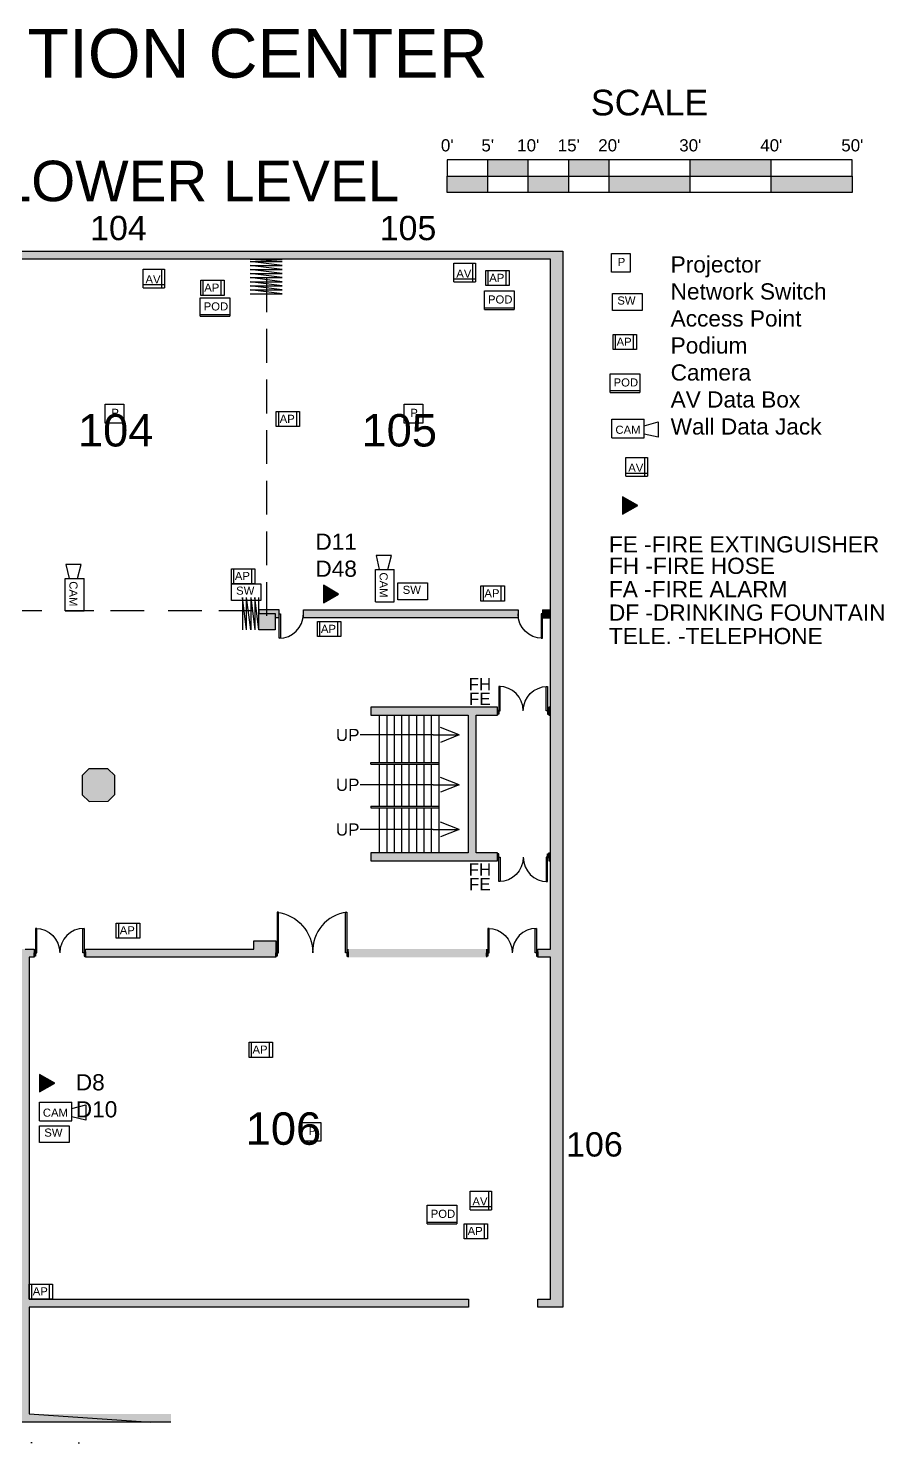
# Model space of a CAD drawing. Header units: inches. Extents: x 3279 to 6034, y 3049 to 5144.
# Drawn here: x 4767 to 6034, y 3049 to 5144 of the extents above; entities that cross this region are included whole.
import ezdxf
from ezdxf.enums import TextEntityAlignment as Align

# ---------------------------------------------------------------- set-up
doc = ezdxf.new("R2010")
doc.units = ezdxf.units.IN
doc.header["$LTSCALE"] = 100
doc.header["$MEASUREMENT"] = 0
doc.linetypes.add('DASHED', pattern=[0.75, 0.5, -0.25])
doc.layers.get('0').update_dxf_attribs({"linetype": 'CONTINUOUS'})
for name, color, linetype in [('ap_location', 50, 'CONTINUOUS'), ('av_location', 62, 'CONTINUOUS'), ('bldg_airwall', 53, 'DASHED'), ('bldg_airwall_storage', 53, 'CONTINUOUS'), ('bldg_doors', 9, 'CONTINUOUS'), ('bldg_fire', 240, 'CONTINUOUS'), ('bldg_ges', 94, 'CONTINUOUS'), ('bldg_stairs', 9, 'CONTINUOUS'), ('bldg_text', 94, 'CONTINUOUS'), ('bldg_title', 94, 'CONTINUOUS'), ('bldg_wallint', 9, 'CONTINUOUS'), ('bldg_wallintsol', 9, 'CONTINUOUS'), ('data_jack', 120, 'CONTINUOUS'), ('Key', 110, 'CONTINUOUS'), ('switch_location', 40, 'CONTINUOUS')]:
    doc.layers.add(name, color=color, linetype=linetype)
doc.styles.add('bldgtx18', font='arial.ttf', dxfattribs={"height": 18})
doc.styles.add('bldgtx24', font='arial.ttf', dxfattribs={"height": 24})
doc.styles.add('bldgtx36', font='arial.ttf', dxfattribs={"height": 36})
doc.styles.add('bldgtx38', font='arial.ttf', dxfattribs={"height": 38})
doc.styles.add('bldgtx48', font='arial.ttf', dxfattribs={"height": 48})
doc.styles.add('showtx60', font='arial.ttf', dxfattribs={"height": 60})

# ---------------------------------------------------------------- blocks, each defined once
blk = doc.blocks.new('ges_scale_ncp')
at = {"linetype": 'Continuous'}
for points in [[(-186.9, -67.8), (-246.9, -67.8), (-246.9, -91.8), (-186.9, -91.8)], [(-66.9, -67.8), (-126.9, -67.8), (-126.9, -91.8), (-66.9, -91.8)], [(173.1, -67.8), (53.1, -67.8), (53.1, -91.8), (173.1, -91.8)], [(-246.9, -91.8), (-306.9, -91.8), (-306.9, -115.8), (-246.9, -115.8)], [(-126.9, -91.8), (-186.9, -91.8), (-186.9, -115.8), (-126.9, -115.8)], [(53.1, -91.8), (-66.9, -91.8), (-66.9, -115.8), (53.1, -115.8)], [(293.1, -91.8), (173.1, -91.8), (173.1, -115.8), (293.1, -115.8)]]:
    blk.add_hatch(color=256, dxfattribs=at).paths.add_polyline_path(points)
for p, q in [((-306.9, -67.8), (-306.9, -91.8)), ((-246.9, -67.8), (-306.9, -67.8)), ((-246.9, -115.8), (-246.9, -67.8)), ((-186.9, -67.8), (-246.9, -67.8)), ((-186.9, -115.8), (-186.9, -67.8)), ((-126.9, -67.8), (-186.9, -67.8)), ((-126.9, -115.8), (-126.9, -67.8)), ((-66.9, -67.8), (-126.9, -67.8)), ((53.1, -67.8), (-66.9, -67.8)), ((-66.9, -115.8), (-66.9, -67.8)), ((53.1, -115.8), (53.1, -67.8)), ((173.1, -67.8), (53.1, -67.8)), ((293.1, -67.8), (173.1, -67.8)), ((173.1, -115.8), (173.1, -67.8)), ((293.1, -91.8), (293.1, -67.8)), ((-306.9, -91.8), (-246.9, -91.8)), ((-306.9, -115.8), (-306.9, -91.8)), ((-246.9, -91.8), (-186.9, -91.8)), ((-186.9, -91.8), (-126.9, -91.8)), ((-126.9, -91.8), (-66.9, -91.8)), ((-66.9, -91.8), (53.1, -91.8)), ((53.1, -91.8), (173.1, -91.8)), ((173.1, -91.8), (293.1, -91.8)), ((293.1, -91.8), (293.1, -115.8)), ((-246.9, -115.8), (-306.9, -115.8)), ((-186.9, -115.8), (-246.9, -115.8)), ((-126.9, -115.8), (-186.9, -115.8)), ((-66.9, -115.8), (-126.9, -115.8)), ((53.1, -115.8), (-66.9, -115.8)), ((173.1, -115.8), (53.1, -115.8)), ((293.1, -115.8), (173.1, -115.8))]:
    blk.add_line(p, q)
for s, height, style, p in [('SCALE', 38, 'bldgtx38', (-7.3, -1.8)), ("0'", 18, 'bldgtx18', (-306.9, -55.1)), ("5'", 18, 'bldgtx18', (-246.9, -55.1)), ("10'", 18, 'bldgtx18', (-186.9, -55.1)), ("15'", 18, 'bldgtx18', (-126.9, -55.1)), ("20'", 18, 'bldgtx18', (-66.9, -55.1)), ("30'", 18, 'bldgtx18', (53.1, -55.1)), ("40'", 18, 'bldgtx18', (173.1, -55.1)), ("50'", 18, 'bldgtx18', (293.1, -55.1))]:
    blk.add_text(s, height=height, dxfattribs=dict(style=style)).set_placement(p, align=Align.CENTER)
blk = doc.blocks.new('*U12')
at = {"layer": 'data_jack'}
h = blk.add_hatch(color=256, dxfattribs=at)
h.dxf.hatch_style = 1
h.paths.add_polyline_path([(-846.5, 294.3), (-846.5, 268.5), (-824.1, 281.4)])
h = blk.add_hatch(color=256, dxfattribs=at)
h.dxf.hatch_style = 1
h.paths.add_polyline_path([(-234.3, 310.6), (-234.3, 284.7), (-211.9, 297.6)])
h = blk.add_hatch(color=256, dxfattribs=at)
h.dxf.hatch_style = 1
h.paths.add_polyline_path([(144.9, 295.4), (144.9, 269.5), (167.3, 282.5)])
h = blk.add_hatch(color=256, dxfattribs=at)
h.dxf.hatch_style = 1
h.paths.add_polyline_path([(720.5, 292.1), (720.5, 266.3), (742.9, 279.2)])
h = blk.add_hatch(color=256, dxfattribs=at)
h.dxf.hatch_style = 1
h.paths.add_polyline_path([(300.2, -432.4), (300.2, -458.2), (322.6, -445.3)])
h = blk.add_hatch(color=256, dxfattribs=at)
h.dxf.hatch_style = 1
h.paths.add_polyline_path([(-1087.8, -481), (-1087.8, -506.8), (-1065.4, -493.9)])
for points in [[(-824.1, 281.4), (-846.5, 294.3), (-846.5, 268.5)], [(-211.9, 297.6), (-234.3, 310.6), (-234.3, 284.7)], [(167.3, 282.5), (144.9, 295.4), (144.9, 269.5)], [(742.9, 279.2), (720.5, 292.1), (720.5, 266.3)], [(322.6, -445.3), (300.2, -432.4), (300.2, -458.2)], [(-1065.4, -493.9), (-1087.8, -481), (-1087.8, -506.8)]]:
    blk.add_lwpolyline(points, close=True, dxfattribs=at)
at = {"layer": 'switch_location'}
for points in [[(-234.5, 16.5), (-190.6, 16.5), (-190.6, -8.3), (-234.5, -8.3)], [(-124.8, 11.4), (-80.9, 11.4), (-80.9, -13.4), (-124.8, -13.4)], [(-16.2, 16.5), (27.7, 16.5), (27.7, -8.3), (-16.2, -8.3)], [(86.3, 11.4), (130.2, 11.4), (130.2, -13.4), (86.3, -13.4)], [(184.6, 8.3), (228.4, 8.3), (228.4, -16.5), (184.6, -16.5)]]:
    blk.add_lwpolyline(points, close=True, dxfattribs=at)
at = {"layer": 'switch_location', "char_height": 12, "attachment_point": 1, "style": 'bldgtx48'}
for insert in [(-227.3, 12.4), (-117.7, 7.2), (-9, 12.4), (93.4, 7.2), (191.7, 4.1)]:
    blk.add_mtext_dynamic_manual_height_columns('SW', width=42.772, gutter_width=240, heights=[0], dxfattribs=dict(at, insert=insert))
blk = doc.blocks.new('*U13')
at = {"layer": 'switch_location', "color": 0, "linetype": 'ByBlock', "lineweight": -2, "transparency": 16777216}
blk.add_blockref('*U12', (4483.4, 4026.7), dxfattribs=at)

msp = doc.modelspace()

# ---------------------------------------------------------------- hatches: boundary and pattern name
at = {"layer": 'bldg_wallintsol'}
for points in [[(5540.3, 4801.9), (5540.3, 4157.3), (5540.4, 4138.4), (5540.3, 4138.4), (5540.3, 4126.4), (5540.4, 4126.4), (5540.3, 3922.5), (5540.3, 3780), (5521.6, 3780), (5521.6, 3768), (5540.3, 3768), (5540.3, 3261.6), (5521.4, 3261.6), (5521.4, 3249.6), (5558.4, 3249.6), (5558.4, 3774), (5558.4, 4813.9), (3370.9, 4813.9), (3370.9, 4353.1), (3370.9, 4277.4), (3296.8, 4277.4), (3296.8, 4252.9), (3370.9, 4252.9), (3370.9, 4233.3), (3382.9, 4233.3), (3382.9, 4270.4), (3392.3, 4270.4), (3392.3, 4276.3), (3392.3, 4282.4), (3382.9, 4282.4), (3382.9, 4347.1), (3382.9, 4801.9)], [(5492.3, 4282.4), (5174.3, 4282.4), (5174.3, 4270.4), (5492.3, 4270.4)], [(5540.3, 4282.4), (5528.3, 4282.4), (5528.3, 4270.4), (5540.3, 4270.4)], [(5461.9, 4138.4), (5274.2, 4138.4), (5274.2, 4126.4), (5418.4, 4126.4), (5418.4, 3922.5), (5274.2, 3922.5), (5274.2, 3910.5), (5410.9, 3910.5), (5461.9, 3910.5), (5461.9, 3922.5), (5430.4, 3922.5), (5430.4, 4126.4), (5461.9, 4126.4)], [(5540.3, 4138.4), (5537.9, 4138.4), (5537.9, 4126.4), (5540.3, 4126.4)], [(4895, 4037.3), (4884.9, 4047.2), (4856.5, 4047.1), (4846.6, 4037), (4846.8, 4008.6), (4856.9, 3998.7), (4885.3, 3998.9), (4895.2, 4009)], [(5540.3, 3922.5), (5537.9, 3922.5), (5537.9, 3910.5), (5540.3, 3910.5)], [(4978.2, 3079.4), (4978.2, 3091.4), (4768.2, 3091.4), (4768.2, 3249.6), (5418.8, 3249.6), (5418.8, 3261.6), (4768.2, 3261.6), (4768.2, 3768), (4775.5, 3768), (4775.5, 3780), (4762.2, 3780), (4746.3, 3780), (4746.3, 3768), (4756.2, 3768), (4756.2, 3255.6), (4756.2, 3079.4)], [(5133.4, 3780), (5133.4, 3792), (5101, 3792), (5101, 3780), (4851.5, 3780), (4851.5, 3768), (5133.4, 3768)], [(5445.6, 3780), (5240.7, 3780), (5240.7, 3768), (5445.6, 3768)]]:
    msp.add_hatch(color=256, dxfattribs=at).paths.add_polyline_path(points)
h = msp.add_hatch(color=256, dxfattribs=at)
h.paths.add_polyline_path([(5138.3, 4282.4), (5108.3, 4282.4), (5108.3, 4276.9), (5132.3, 4276.9), (5132.3, 4270.4), (5138.3, 4270.4), (5138.3, 4276.3)])
h.paths.add_polyline_path([(5132.3, 4276.9), (5108.3, 4276.9), (5108.3, 4252.9), (5132.3, 4252.9)])
at = {"layer": 'data_jack'}
h = msp.add_hatch(color=256, dxfattribs=at)
h.dxf.hatch_style = 1
h.paths.add_polyline_path([(5647.2, 4450), (5647.2, 4424.2), (5669.6, 4437.1)])

# ---------------------------------------------------------------- linework, layer by layer
at = {"layer": 'ap_location'}
for p, q in [((5447.7, 4785), (5447.7, 4762.7)), ((5474.2, 4785), (5474.2, 4762.7)), ((5025.6, 4770.6), (5025.6, 4748.2)), ((5052.1, 4770.6), (5052.1, 4748.2)), ((5636.3, 4690.4), (5636.3, 4668)), ((5662.8, 4690.4), (5662.8, 4668)), ((5137.4, 4576.2), (5137.4, 4553.9)), ((5163.9, 4576.2), (5163.9, 4553.9)), ((5070.9, 4343.4), (5070.9, 4321)), ((5097.4, 4343.4), (5097.4, 4321)), ((5440.5, 4317.8), (5440.5, 4295.5)), ((5467, 4317.8), (5467, 4295.5)), ((5198.4, 4265.2), (5198.4, 4242.8)), ((5224.9, 4265.2), (5224.9, 4242.8)), ((4900.4, 3818.6), (4900.4, 3796.3)), ((4926.9, 3818.6), (4926.9, 3796.3)), ((5097.1, 3642), (5097.1, 3619.6)), ((5123.6, 3642), (5123.6, 3619.6)), ((5415.7, 3373.2), (5415.7, 3350.9)), ((5442.2, 3373.2), (5442.2, 3350.9)), ((4771.5, 3283.9), (4771.5, 3261.6)), ((4798, 3283.9), (4798, 3261.6))]:
    msp.add_line(p, q, dxfattribs=at)
for points in [[(5444.4, 4785), (5479.2, 4785), (5479.2, 4762.7), (5444.4, 4762.7)], [(5022.3, 4770.6), (5057.1, 4770.6), (5057.1, 4748.2), (5022.3, 4748.2)], [(5633, 4690.4), (5667.8, 4690.4), (5667.8, 4668), (5633, 4668)], [(5134.1, 4576.2), (5168.8, 4576.2), (5168.8, 4553.9), (5134.1, 4553.9)], [(5067.6, 4343.4), (5102.3, 4343.4), (5102.3, 4321), (5067.6, 4321)], [(5437.2, 4317.8), (5472, 4317.8), (5472, 4295.5), (5437.2, 4295.5)], [(5195.1, 4265.2), (5229.9, 4265.2), (5229.9, 4242.8), (5195.1, 4242.8)], [(4897.1, 3818.6), (4931.9, 3818.6), (4931.9, 3796.3), (4897.1, 3796.3)], [(5093.8, 3642), (5128.5, 3642), (5128.5, 3619.6), (5093.8, 3619.6)], [(5412.4, 3373.2), (5447.2, 3373.2), (5447.2, 3350.9), (5412.4, 3350.9)], [(4768.2, 3283.9), (4802.9, 3283.9), (4802.9, 3261.6), (4768.2, 3261.6)]]:
    msp.add_lwpolyline(points, close=True, dxfattribs=at)
at = {"layer": 'av_location'}
for p, q in [((4964.3, 4787.1), (4964.3, 4759.6)), ((4968.8, 4787.1), (4968.8, 4759.6)), ((5424.7, 4795.7), (5424.7, 4768.2)), ((5429.2, 4795.7), (5429.2, 4768.2)), ((4936.4, 4764.1), (4968.8, 4764.1)), ((4937.1, 4759.6), (4968.8, 4759.6)), ((5396.8, 4772.8), (5429.2, 4772.8)), ((5397.4, 4768.2), (5429.2, 4768.2)), ((5065.3, 4744.5), (5065.3, 4717.2)), ((5486.4, 4754.8), (5486.4, 4727.5)), ((5021.3, 4719.7), (5065.3, 4719.7)), ((5021.3, 4717.2), (5065.3, 4717.2)), ((5442.4, 4730), (5486.4, 4730)), ((5442.4, 4727.5), (5486.4, 4727.5)), ((5672.5, 4631.9), (5672.5, 4604.6)), ((5628.5, 4607.1), (5672.5, 4607.1)), ((5628.5, 4604.6), (5672.5, 4604.6)), ((5631.4, 4564.9), (5679.2, 4564.9)), ((5679.2, 4537.1), (5679.2, 4564.9)), ((5679.2, 4555.2), (5700, 4560.8)), ((5700, 4560.8), (5700, 4538)), ((5631.4, 4537.1), (5679.2, 4537.1)), ((5700, 4538), (5679.2, 4542.8)), ((5679.4, 4508), (5679.4, 4480.5)), ((5683.9, 4508), (5683.9, 4480.5)), ((5651.5, 4485.1), (5683.9, 4485.1)), ((5652.1, 4480.5), (5683.9, 4480.5)), ((5304.9, 4362.9), (5282.1, 4362.9)), ((5282.1, 4362.9), (5286.8, 4342.2)), ((5299.2, 4342.2), (5304.9, 4362.9)), ((4845.3, 4349.7), (4822.6, 4349.7)), ((4822.6, 4349.7), (4827.3, 4329)), ((4839.7, 4329), (4845.3, 4349.7)), ((5281.2, 4294.4), (5281.2, 4342.2)), ((5281.2, 4342.2), (5308.9, 4342.2)), ((5308.9, 4294.4), (5308.9, 4342.2)), ((4821.7, 4281.2), (4821.7, 4329)), ((4821.7, 4329), (4849.4, 4329)), ((4849.4, 4281.2), (4849.4, 4329)), ((4783.4, 3553.4), (4831.2, 3553.4)), ((4831.2, 3525.6), (4831.2, 3553.4)), ((4831.2, 3543.7), (4851.9, 3549.3)), ((4851.9, 3549.3), (4851.9, 3526.5)), ((4783.4, 3525.6), (4831.2, 3525.6)), ((4851.9, 3526.5), (4831.2, 3531.3)), ((5448.6, 3421.4), (5448.6, 3393.9)), ((5453.1, 3421.4), (5453.1, 3393.9)), ((5401.6, 3400.5), (5401.6, 3373.2)), ((5420.7, 3398.5), (5453.1, 3398.5)), ((5357.6, 3375.7), (5401.6, 3375.7)), ((5357.6, 3373.2), (5401.6, 3373.2)), ((5421.4, 3393.9), (5453.1, 3393.9))]:
    msp.add_line(p, q, dxfattribs=at)
for points in [[(5630.5, 4810.3), (5658.3, 4810.3), (5658.3, 4782.6), (5630.5, 4782.6)], [(4880.6, 4586.9), (4908.3, 4586.9), (4908.3, 4559.1), (4880.6, 4559.1)], [(5323.4, 4586.9), (5351.1, 4586.9), (5351.1, 4559.1), (5323.4, 4559.1)], [(5172.6, 3523.3), (5200.4, 3523.3), (5200.4, 3495.6), (5172.6, 3495.6)]]:
    msp.add_lwpolyline(points, close=True, dxfattribs=at)
for points in [[(4937.1, 4759.6), (4937.1, 4787.1), (4968.8, 4787.1)], [(4937.1, 4759.6), (4937.1, 4787.1), (4968.8, 4787.1)], [(5397.4, 4768.2), (5397.4, 4795.7), (5429.2, 4795.7)], [(5397.4, 4768.2), (5397.4, 4795.7), (5429.2, 4795.7)], [(5021.3, 4717.2), (5021.3, 4744.5), (5065.3, 4744.5)], [(5442.4, 4727.5), (5442.4, 4754.8), (5486.4, 4754.8)], [(5628.5, 4604.6), (5628.5, 4631.9), (5672.5, 4631.9)], [(5631.4, 4537.1), (5631.4, 4564.9)], [(5652.1, 4480.5), (5652.1, 4508), (5683.9, 4508)], [(5652.1, 4480.5), (5652.1, 4508), (5683.9, 4508)], [(4821.7, 4281.2), (4849.4, 4281.2)], [(4821.7, 4281.2), (4849.4, 4281.2)], [(5281.2, 4294.4), (5308.9, 4294.4)], [(5281.2, 4294.4), (5308.9, 4294.4)], [(4783.4, 3525.6), (4783.4, 3553.4)], [(5421.4, 3393.9), (5421.4, 3421.4), (5453.1, 3421.4)], [(5421.4, 3393.9), (5421.4, 3421.4), (5453.1, 3421.4)], [(5357.6, 3373.2), (5357.6, 3400.5), (5401.6, 3400.5)]]:
    msp.add_lwpolyline(points, dxfattribs=at)
at = {"layer": 'bldg_airwall'}
for p, q in [((5120.4, 4273.5), (5120.4, 4802.1)), ((4786.7, 4281.2), (4597.2, 4281.2)), ((4938.7, 4281.2), (4821.7, 4281.2)), ((5098.9, 4281.2), (4973.7, 4281.2))]:
    msp.add_line(p, q, dxfattribs=at)
at = {"layer": 'bldg_airwall_storage'}
for p, q in [((5095.3, 4801.9), (5142.9, 4801.9)), ((5142.9, 4798.5), (5095.3, 4801.5)), ((5142.9, 4792.5), (5095.3, 4798.5)), ((5095.3, 4798.5), (5142.9, 4798.5)), ((5142.9, 4786.5), (5095.3, 4792.5)), ((5095.3, 4792.5), (5142.9, 4792.5)), ((5142.9, 4780.5), (5095.3, 4786.5)), ((5095.3, 4786.5), (5142.9, 4786.5)), ((5142.9, 4774.5), (5095.3, 4780.5)), ((5095.3, 4780.5), (5142.9, 4780.5)), ((5142.9, 4768.5), (5095.3, 4774.5)), ((5095.3, 4774.5), (5142.9, 4774.5)), ((5142.9, 4762.5), (5095.3, 4768.5)), ((5095.3, 4768.5), (5142.9, 4768.5)), ((5142.9, 4756.5), (5095.3, 4762.5)), ((5095.3, 4762.5), (5142.9, 4762.5)), ((5142.9, 4750.5), (5095.3, 4756.5)), ((5095.3, 4756.5), (5142.9, 4756.5)), ((5095.3, 4750.5), (5142.9, 4750.5)), ((5084.3, 4300.9), (5084.3, 4252.9)), ((5090.3, 4252.9), (5084.3, 4300.9)), ((5090.3, 4252.9), (5090.3, 4300.9)), ((5096.3, 4252.9), (5090.3, 4300.9)), ((5096.3, 4300.9), (5096.3, 4252.9)), ((5096.3, 4300.9), (5102.3, 4252.9)), ((5108.3, 4252.9), (5102.3, 4300.9)), ((5102.3, 4300.9), (5102.3, 4252.9)), ((5108.3, 4252.9), (5108.3, 4300.9))]:
    msp.add_line(p, q, dxfattribs=at)
at = {"layer": 'bldg_doors'}
for p, q in [((5138.3, 4276.3), (5140.3, 4276.3)), ((5138.3, 4240.3), (5138.3, 4276.3)), ((5140.3, 4276.3), (5140.3, 4240.3)), ((5528.3, 4276.3), (5526.3, 4276.3)), ((5526.3, 4276.3), (5526.3, 4240.3)), ((5528.3, 4240.3), (5528.3, 4276.3)), ((5140.3, 4240.3), (5138.3, 4240.3)), ((5526.3, 4240.3), (5528.3, 4240.3)), ((5465.9, 4169), (5463.9, 4169)), ((5463.9, 4169), (5463.9, 4133)), ((5465.9, 4133), (5465.9, 4169)), ((5533.9, 4133), (5533.9, 4169)), ((5533.9, 4169), (5535.9, 4169)), ((5535.9, 4169), (5535.9, 4133)), ((5461.9, 4128), (5461.9, 4133)), ((5461.9, 4133), (5463.9, 4133)), ((5463.9, 4128), (5461.9, 4128)), ((5463.9, 4133), (5463.9, 4128)), ((5463.9, 4133), (5465.9, 4133)), ((5535.9, 4133), (5533.9, 4133)), ((5537.9, 4133), (5535.9, 4133)), ((5535.9, 4133), (5535.9, 4128)), ((5535.9, 4128), (5537.9, 4128)), ((5537.9, 4128), (5537.9, 4133)), ((5463.9, 3920.9), (5461.9, 3920.9)), ((5461.9, 3920.9), (5461.9, 3915.9)), ((5463.9, 3915.9), (5463.9, 3920.9)), ((5535.9, 3920.9), (5537.9, 3920.9)), ((5535.9, 3915.9), (5535.9, 3920.9)), ((5537.9, 3920.9), (5537.9, 3915.9)), ((5461.9, 3915.9), (5463.9, 3915.9)), ((5463.9, 3915.9), (5465.9, 3915.9)), ((5463.9, 3879.9), (5463.9, 3915.9)), ((5465.9, 3915.9), (5465.9, 3879.9)), ((5535.9, 3915.9), (5533.9, 3915.9)), ((5533.9, 3915.9), (5533.9, 3879.9)), ((5537.9, 3915.9), (5535.9, 3915.9)), ((5535.9, 3879.9), (5535.9, 3915.9)), ((5465.9, 3879.9), (5463.9, 3879.9)), ((5533.9, 3879.9), (5535.9, 3879.9)), ((5137.4, 3834.6), (5135.4, 3834.6)), ((5135.4, 3834.6), (5135.4, 3774.6)), ((5137.4, 3774.6), (5137.4, 3834.6)), ((5236.7, 3774.6), (5236.7, 3834.6)), ((5236.7, 3834.6), (5238.7, 3834.6)), ((5238.7, 3834.6), (5238.7, 3774.6)), ((4779.5, 3810.6), (4777.5, 3810.6)), ((4777.5, 3810.6), (4777.5, 3774.6)), ((4779.5, 3774.6), (4779.5, 3810.6)), ((4847.5, 3774.6), (4847.5, 3810.6)), ((4847.5, 3810.6), (4849.5, 3810.6)), ((4849.5, 3810.6), (4849.5, 3774.6)), ((5449.6, 3810.6), (5447.6, 3810.6)), ((5447.6, 3810.6), (5447.6, 3774.6)), ((5449.6, 3774.6), (5449.6, 3810.6)), ((5517.6, 3774.6), (5517.6, 3810.6)), ((5517.6, 3810.6), (5519.6, 3810.6)), ((5519.6, 3810.6), (5519.6, 3774.6)), ((4775.5, 3769.6), (4775.5, 3774.6)), ((4775.5, 3774.6), (4777.5, 3774.6)), ((4777.5, 3774.6), (4777.5, 3769.6)), ((4777.5, 3774.6), (4779.5, 3774.6)), ((4849.5, 3774.6), (4847.5, 3774.6)), ((4851.5, 3774.6), (4849.5, 3774.6)), ((4849.5, 3774.6), (4849.5, 3769.6)), ((4851.5, 3769.6), (4851.5, 3774.6)), ((5133.4, 3769.6), (5133.4, 3774.6)), ((5133.4, 3774.6), (5135.4, 3774.6)), ((5135.4, 3774.6), (5135.4, 3769.6)), ((5135.4, 3774.6), (5137.4, 3774.6)), ((5238.7, 3774.6), (5236.7, 3774.6)), ((5240.7, 3774.6), (5238.7, 3774.6)), ((5238.7, 3774.6), (5238.7, 3769.6)), ((5240.7, 3769.6), (5240.7, 3774.6)), ((5445.6, 3769.6), (5445.6, 3774.6)), ((5445.6, 3774.6), (5447.6, 3774.6)), ((5447.6, 3774.6), (5447.6, 3769.6)), ((5447.6, 3774.6), (5449.6, 3774.6)), ((5519.6, 3774.6), (5517.6, 3774.6)), ((5521.6, 3774.6), (5519.6, 3774.6)), ((5519.6, 3774.6), (5519.6, 3769.6)), ((5521.6, 3769.6), (5521.6, 3774.6)), ((4777.5, 3769.6), (4775.5, 3769.6)), ((4849.5, 3769.6), (4851.5, 3769.6)), ((5135.4, 3769.6), (5133.4, 3769.6)), ((5238.7, 3769.6), (5240.7, 3769.6)), ((5447.6, 3769.6), (5445.6, 3769.6)), ((5519.6, 3769.6), (5521.6, 3769.6)), ((4772.7, 3048.8), (4770.7, 3048.8)), ((4840.7, 3048.8), (4842.7, 3048.8))]:
    msp.add_line(p, q, dxfattribs=at)
for centre, radius, start, end in [((5138.3, 4276.3), 36, 270, 0), ((5463.9, 4133), 36, 0, 90), ((5535.9, 3915.9), 36, 180, 270), ((5246.2, 3776.9), 58.2, 97.3523, 182.2941), ((4849.5, 3774.6), 36, 90, 180), ((5519.6, 3774.6), 36, 90, 180)]:
    msp.add_arc(centre, radius, start, end, dxfattribs=at)
at = {"layer": 'bldg_doors', "extrusion": (0, 0, -1)}
for centre, radius, start, end in [((-5528.3, 4276.3), 36, 270, 0), ((-5535.9, 4133), 36, 0, 90), ((-5463.9, 3915.9), 36, 180, 270), ((-5128, 3774.9), 60.1, 97.0674, 180.3394), ((-4777.5, 3774.6), 36, 90, 180), ((-5447.6, 3774.6), 36, 90, 180)]:
    msp.add_arc(centre, radius, start, end, dxfattribs=at)
at = {"layer": 'bldg_stairs'}
for p, q in [((5286.7, 4126.4), (5286.7, 4056.2)), ((5297.7, 4126.4), (5297.7, 4056.2)), ((5308.7, 4126.4), (5308.7, 4056.2)), ((5319.7, 4126.4), (5319.7, 4056.2)), ((5330.7, 4126.4), (5330.7, 4056.2)), ((5341.7, 4126.4), (5341.7, 4056.2)), ((5352.7, 4126.4), (5352.7, 4056.2)), ((5363.7, 4126.4), (5363.7, 4056.2)), ((5374.7, 4126.4), (5374.7, 3922.5)), ((5405.3, 4097.2), (5377.6, 4108.3)), ((5366.5, 4097.2), (5258.5, 4097.2)), ((5366.5, 4097.2), (5405.3, 4097.2)), ((5405.3, 4097.2), (5377.6, 4086.1)), ((5286.7, 4054), (5286.7, 3991.6)), ((5297.7, 4054), (5297.7, 3991.6)), ((5308.7, 4054), (5308.7, 3991.6)), ((5319.7, 4054), (5319.7, 3991.6)), ((5330.7, 4054), (5330.7, 3991.6)), ((5341.7, 4054), (5341.7, 3991.6)), ((5352.7, 4054), (5352.7, 3991.6)), ((5363.7, 4054), (5363.7, 3991.6)), ((5366.5, 4023.3), (5258.5, 4023.3)), ((5366.5, 4023.3), (5405.3, 4023.3)), ((5405.3, 4023.3), (5377.6, 4034.3)), ((5405.3, 4023.3), (5377.6, 4012.2)), ((5286.7, 3989.4), (5286.7, 3922.5)), ((5297.7, 3989.4), (5297.7, 3922.5)), ((5308.7, 3989.4), (5308.7, 3922.5)), ((5319.7, 3989.4), (5319.7, 3922.5)), ((5330.7, 3989.4), (5330.7, 3922.5)), ((5341.7, 3989.4), (5341.7, 3922.5)), ((5352.7, 3989.4), (5352.7, 3922.5)), ((5363.7, 3989.4), (5363.7, 3922.5)), ((5405.3, 3957.1), (5377.6, 3968.2)), ((5366.5, 3957.1), (5258.5, 3957.1)), ((5366.5, 3957.1), (5405.3, 3957.1)), ((5405.3, 3957.1), (5377.6, 3946))]:
    msp.add_line(p, q, dxfattribs=at)
at = {"layer": 'bldg_wallint', "linetype": 'Continuous'}
for p, q in [((3370.9, 4813.9), (5558.4, 4813.9)), ((5540.3, 4801.9), (3382.9, 4801.9)), ((5540.3, 3780), (5540.3, 4801.9)), ((5558.4, 4813.9), (5558.4, 3774)), ((5108.3, 4276.9), (5132.3, 4276.9)), ((5108.3, 4252.9), (5108.3, 4276.9)), ((5132.3, 4276.9), (5132.3, 4252.9)), ((5174.3, 4282.4), (5492.3, 4282.4)), ((5174.3, 4270.4), (5174.3, 4282.4)), ((5492.3, 4282.4), (5492.3, 4270.4)), ((5528.3, 4282.4), (5528.3, 4270.4)), ((5132.3, 4252.9), (5108.3, 4252.9)), ((5492.3, 4270.4), (5174.3, 4270.4)), ((5461.9, 4138.4), (5274.2, 4138.4)), ((5274.2, 4138.4), (5274.2, 4126.4)), ((5461.9, 4126.4), (5461.9, 4138.4)), ((5461.9, 4126.4), (5461.9, 4138.4)), ((5461.9, 4126.4), (5461.9, 4138.4)), ((5540.4, 4138.4), (5537.9, 4138.4)), ((5537.9, 4138.4), (5537.9, 4126.4)), ((5537.9, 4138.4), (5537.9, 4126.4)), ((5274.2, 4126.4), (5418.4, 4126.4)), ((5418.4, 4126.4), (5418.4, 3922.5)), ((5430.4, 4126.4), (5461.9, 4126.4)), ((5430.4, 3922.5), (5430.4, 4126.4)), ((5537.9, 4126.4), (5540.4, 4126.4)), ((4856.5, 4047.1), (4846.6, 4037)), ((4884.9, 4047.2), (4856.5, 4047.1)), ((4895, 4037.3), (4884.9, 4047.2)), ((5274.2, 4056.2), (5374.7, 4056.2)), ((5274.2, 4054), (5374.7, 4054)), ((4846.6, 4037), (4846.8, 4008.6)), ((4895.2, 4009), (4895, 4037.3)), ((4846.8, 4008.6), (4856.9, 3998.7)), ((4885.3, 3998.9), (4895.2, 4009)), ((4856.9, 3998.7), (4885.3, 3998.9)), ((5274.2, 3991.6), (5374.7, 3991.6)), ((5274.2, 3989.4), (5374.7, 3989.4)), ((5418.4, 3922.5), (5274.2, 3922.5)), ((5274.2, 3922.5), (5274.2, 3910.5)), ((5461.9, 3922.5), (5430.4, 3922.5)), ((5461.9, 3910.5), (5461.9, 3922.5)), ((5461.9, 3910.5), (5461.9, 3922.5)), ((5461.9, 3910.5), (5461.9, 3922.5)), ((5537.9, 3922.5), (5537.9, 3910.5)), ((5537.9, 3922.5), (5537.9, 3910.5)), ((5274.2, 3910.5), (5410.9, 3910.5)), ((5410.9, 3910.5), (5461.9, 3910.5)), ((4762.2, 3780), (4775.5, 3780)), ((4775.5, 3780), (4775.5, 3768)), ((4775.5, 3780), (4775.5, 3768)), ((4851.5, 3780), (5101, 3780)), ((4851.5, 3768), (4851.5, 3780)), ((4851.5, 3768), (4851.5, 3780)), ((5101, 3780), (5101, 3792)), ((5101, 3792), (5133.4, 3792)), ((5133.4, 3792), (5133.4, 3780)), ((5133.4, 3780), (5133.4, 3768)), ((5133.4, 3780), (5133.4, 3768)), ((5133.4, 3780), (5133.4, 3768)), ((5240.7, 3768), (5240.7, 3780)), ((5240.7, 3768), (5240.7, 3780)), ((5445.6, 3780), (5445.6, 3768)), ((5521.6, 3780), (5540.3, 3780)), ((5521.6, 3768), (5521.6, 3780)), ((5521.6, 3768), (5521.6, 3780)), ((5558.4, 3774), (5558.4, 3249.6)), ((4768.2, 3768), (4768.2, 3261.6)), ((4775.5, 3768), (4768.2, 3768)), ((5133.4, 3768), (4851.5, 3768)), ((5540.3, 3768), (5521.6, 3768)), ((5540.3, 3261.6), (5540.3, 3768)), ((4768.2, 3261.6), (5418.8, 3261.6)), ((4768.2, 3249.6), (4768.2, 3091.4)), ((5418.8, 3249.6), (4768.2, 3249.6)), ((5418.8, 3261.6), (5418.8, 3249.6)), ((5521.4, 3261.6), (5540.3, 3261.6)), ((5521.4, 3249.6), (5521.4, 3261.6)), ((5558.4, 3249.6), (5521.4, 3249.6)), ((4768.2, 3091.4), (4948.6, 3079.4)), ((4978.2, 3079.4), (4756.2, 3079.4))]:
    msp.add_line(p, q, dxfattribs=at)
at = {"layer": 'bldg_wallint'}
for p, q in [((5138.3, 4282.4), (5108.3, 4282.4)), ((5108.3, 4282.4), (5108.3, 4276.9)), ((5138.3, 4270.4), (5138.3, 4282.4)), ((5528.3, 4282.4), (5540.3, 4282.4)), ((5138.3, 4270.4), (5132.3, 4270.4)), ((5528.3, 4270.4), (5540.3, 4270.4)), ((5540.4, 4138.4), (5540.3, 4157.3)), ((5461.9, 4126.4), (5461.9, 4134.4)), ((5461.9, 4134.4), (5461.9, 4126.4)), ((5537.9, 4134.4), (5537.9, 4126.4)), ((5537.9, 4134.4), (5537.9, 4126.4)), ((5540.3, 3922.5), (5540.4, 4126.4)), ((5274.2, 4054), (5274.2, 4056.2)), ((5274.2, 3991.6), (5274.2, 3989.4)), ((5461.9, 3914.5), (5461.9, 3922.5)), ((5461.9, 3914.5), (5461.9, 3922.5)), ((5537.9, 3922.5), (5537.9, 3914.5)), ((5537.9, 3914.5), (5537.9, 3922.5)), ((5537.9, 3922.5), (5540.3, 3922.5)), ((5537.9, 3910.5), (5540.3, 3910.5)), ((5540.3, 3888.2), (5540.3, 3910.5)), ((4775.5, 3776), (4775.5, 3768)), ((4775.5, 3776), (4775.5, 3768)), ((4851.5, 3768), (4851.5, 3776)), ((4851.5, 3776), (4851.5, 3768)), ((5133.4, 3776), (5133.4, 3768)), ((5133.4, 3776), (5133.4, 3768)), ((5240.7, 3768), (5240.7, 3776)), ((5240.7, 3776), (5240.7, 3768)), ((5445.6, 3776), (5445.6, 3768)), ((5445.6, 3776), (5445.6, 3768)), ((5521.6, 3768), (5521.6, 3776)), ((5521.6, 3776), (5521.6, 3768))]:
    msp.add_line(p, q, dxfattribs=at)
at = {"layer": 'data_jack'}
msp.add_lwpolyline([(5669.6, 4437.1), (5647.2, 4450), (5647.2, 4424.2)], close=True, dxfattribs=at)
at = {"layer": 'switch_location'}
for points in [[(5632.2, 4750.8), (5676.1, 4750.8), (5676.1, 4725.9), (5632.2, 4725.9)], [(5067.6, 4321), (5111.5, 4321), (5111.5, 4296.2), (5067.6, 4296.2)], [(5314.2, 4322.3), (5358.1, 4322.3), (5358.1, 4297.5), (5314.2, 4297.5)], [(4783.4, 3518.3), (4827.3, 3518.3), (4827.3, 3493.5), (4783.4, 3493.5)]]:
    msp.add_lwpolyline(points, close=True, dxfattribs=at)

# ---------------------------------------------------------------- block references
at = {"layer": 'bldg_ges', "linetype": 'Continuous'}
msp.add_blockref('ges_scale_ncp', (5694.3, 5016.6), dxfattribs=at)
at = {"layer": 'switch_location'}
msp.add_blockref('*U13', (0, 0), dxfattribs=at)

# ---------------------------------------------------------------- texts
at = {"layer": 'ap_location', "char_height": 12, "attachment_point": 1, "style": 'bldgtx48'}
for insert in [(5449.6, 4780.2), (5027.5, 4765.7), (5638.2, 4685.5), (5139.2, 4571.4), (5072.8, 4338.6), (5442.4, 4313), (5200.3, 4260.3), (4902.3, 3813.8), (5098.9, 3637.1), (5417.6, 3368.4), (4773.4, 3279.1)]:
    msp.add_mtext_dynamic_manual_height_columns('AP', width=42.772, gutter_width=240, heights=[0], dxfattribs=dict(at, insert=insert))
at = {"layer": 'av_location', "char_height": 12, "attachment_point": 1, "style": 'bldgtx48'}
for s, width, insert in [('P', 42.772, (5639.9, 4803.8)), ('AV', 51.127, (4940.4, 4777.9)), ('AV', 51.127, (5400.8, 4786.5)), ('POD', 42.772, (5026.6, 4737.9)), ('POD', 42.772, (5447.7, 4748.2)), ('POD', 42.772, (5633.8, 4625.3)), ('P', 42.772, (4889.9, 4580.3)), ('P', 42.772, (5332.7, 4580.3)), ('CAM', 42.772, (5636.5, 4555.2)), ('AV', 51.127, (5655.5, 4498.9)), ('CAM', 42.772, (4788.4, 3543.7)), ('P', 42.772, (5182, 3516.7)), ('POD', 42.772, (5362.9, 3393.9)), ('AV', 51.127, (5424.7, 3412.2))]:
    msp.add_mtext_dynamic_manual_height_columns(s, width=width, gutter_width=240, heights=[0], dxfattribs=dict(at, insert=insert))
at = {"layer": 'av_location', "char_height": 12, "attachment_point": 1, "rotation": 270, "style": 'bldgtx48'}
for insert in [(5299.2, 4337.9), (4839.7, 4324.8)]:
    msp.add_mtext_dynamic_manual_height_columns('CAM', width=42.772, gutter_width=240, heights=[0], dxfattribs=dict(at, insert=insert))
at = {"layer": 'bldg_airwall', "style": 'bldgtx48'}
for s, p in [('104', (4896.3, 4548.4)), ('105', (5316.3, 4548.4)), ('106', (5144.8, 3514.1))]:
    msp.add_text(s, height=48, dxfattribs=at).set_placement(p, align=Align.MIDDLE_CENTER)
at = {"layer": 'bldg_fire', "style": 'bldgtx24'}
for s, p in [('FE -FIRE EXTINGUISHER', (5626.9, 4379.4)), ('FH -FIRE HOSE', (5626.9, 4347.7)), ('FA -FIRE ALARM', (5626.9, 4313.1)), ('DF -DRINKING FOUNTAIN', (5626.9, 4278.4)), ('TELE. -TELEPHONE', (5626.9, 4243.7))]:
    msp.add_text(s, height=24, dxfattribs=at).set_placement(p, align=Align.MIDDLE_LEFT)
at = {"layer": 'bldg_fire', "style": 'bldgtx18'}
for s, p in [('FH', (5435.7, 4172.3)), ('FE', (5435.7, 4150.7)), ('FH', (5435.7, 3897.8)), ('FE', (5435.7, 3876.2))]:
    msp.add_text(s, height=18, dxfattribs=at).set_placement(p, align=Align.MIDDLE_CENTER)
at = {"layer": 'bldg_text'}
for s, height, style, p in [('104', 36, 'bldgtx36', (4900.4, 4848)), ('105', 36, 'bldgtx36', (5329.3, 4848)), ('UP', 18, 'bldgtx18', (5239.9, 4097.2)), ('UP', 18, 'bldgtx18', (5239.9, 4023.3)), ('UP', 18, 'bldgtx18', (5239.9, 3957.1)), ('106', 36, 'bldgtx36', (5605.4, 3490.7))]:
    msp.add_text(s, height=height, dxfattribs=dict(at, style=style)).set_placement(p, align=Align.MIDDLE_CENTER)
at = {"layer": 'bldg_title', "style": 'showtx60'}
msp.add_text('PASADENA CONVENTION CENTER', height=72, dxfattribs=at).set_placement((3759.7, 5070.8))
msp.add_text('CONFERENCE ROOMS - LOWER LEVEL', height=60, dxfattribs=at).set_placement((4519.8, 4887.7), align=Align.CENTER)
at = {"layer": 'data_jack', "char_height": 24, "attachment_point": 1, "style": 'bldgtx48'}
for s, width, insert in [('D11\\PD48', 226.58, (5192.1, 4395.4)), ('D8\\PD10', 147.77, (4837.2, 3594.7))]:
    msp.add_mtext_dynamic_manual_height_columns(s, width=width, gutter_width=240, heights=[0], dxfattribs=dict(at, insert=insert))
at = {"layer": 'Key', "insert": (5718.3, 4806.1), "char_height": 24, "attachment_point": 1, "style": 'bldgtx48'}
msp.add_mtext_dynamic_manual_height_columns('Projector\\PNetwork Switch{\\H1.85039x; }\\PAccess Point{\\H1.56479x; }\\PPodium{\\H1.64507x; }\\PCamera{\\H1.63536x; }\\PAV Data Box{\\H1.63647x; }\\PWall Data Jack{\\H1.62118x; }', width=568.088, gutter_width=240, heights=[458.3], dxfattribs=at)
at = {"layer": 'switch_location', "char_height": 12, "attachment_point": 1, "style": 'bldgtx48'}
for insert in [(5639.3, 4746.6), (5074.7, 4316.9), (5321.4, 4318.1), (4790.5, 3514.2)]:
    msp.add_mtext_dynamic_manual_height_columns('SW', width=42.772, gutter_width=240, heights=[0], dxfattribs=dict(at, insert=insert))

doc.saveas('drawing.dxf')
